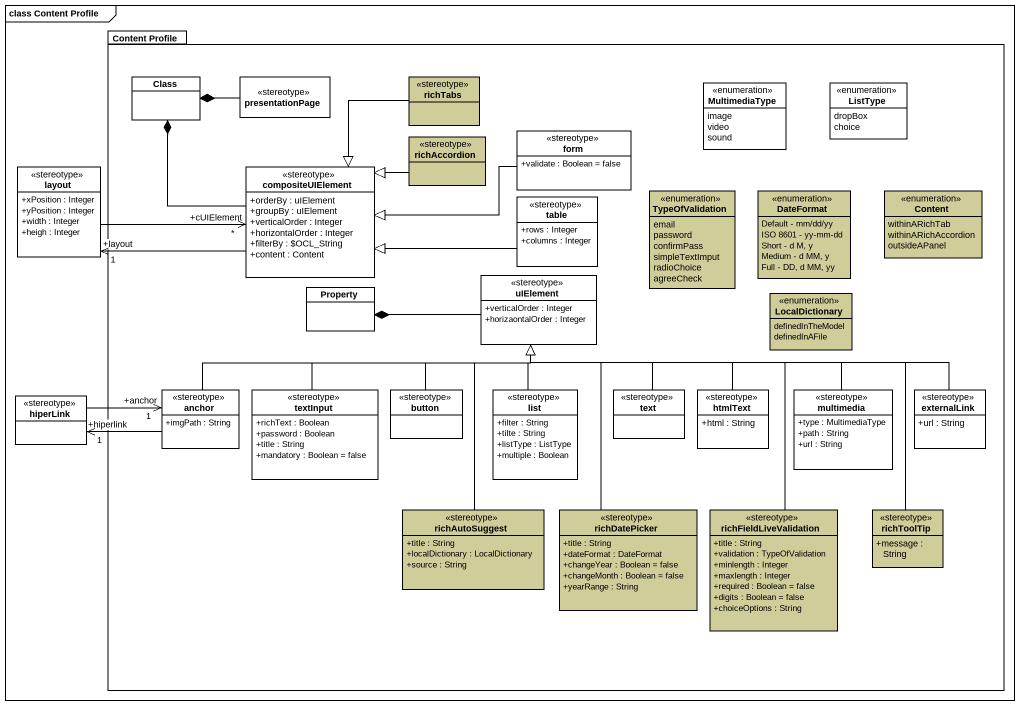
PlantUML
@startuml
mainframe class Content Profile
hide circle
hide empty members
skinparam classAttributeIconSize 0
package "Content Profile" as Content_Profile {
  class "Class" as Class_
  class presentationPage <<stereotype>>
  class richTabs <<stereotype>> #CFCD99
  enum MultimediaType {
    image
    video
    sound
  }
  enum ListType {
    dropBox
    choice
  }
  class compositeUIElement <<stereotype>> {
    +orderBy : uIElement
    +groupBy : uIElement
    +verticalOrder : Integer
    +horizontalOrder : Integer
    +filterBy : ~$OCL_String
    +content : Content
  }
  class richAccordion <<stereotype>> #CFCD99
  class form <<stereotype>> {
    +validate : Boolean = false
  }
  class table <<stereotype>> {
    +rows : Integer
    +columns : Integer
  }
  enum TypeOfValidation #CFCD99 {
    email
    password
    confirmPass
    simpleTextImput
    radioChoice
    agreeCheck
  }
  enum DateFormat #CFCD99 {
    Default - mm/dd/yy
    ISO 8601 - yy-mm-dd
    Short - d M, y
    Medium - d MM, y
    Full - DD, d MM, yy
  }
  enum Content #CFCD99 {
    withinARichTab
    withinARichAccordion
    outsideAPanel
  }
  class uIElement <<stereotype>> {
    +verticalOrder : Integer
    +horizaontalOrder : Integer
  }
  class Property
  enum LocalDictionary #CFCD99 {
    definedInTheModel
    definedInAFile
  }
  class anchor <<stereotype>> {
    +imgPath : String
  }
  class textInput <<stereotype>> {
    +richText : Boolean
    +password : Boolean
    +title : String
    +mandatory : Boolean = false
  }
  class button <<stereotype>>
  class list <<stereotype>> {
    +filter : String
    +tilte : String
    +listType : ListType
    +multiple : Boolean
  }
  class text <<stereotype>>
  class htmlText <<stereotype>> {
    +html : String
  }
  class multimedia <<stereotype>> {
    +type : MultimediaType
    +path : String
    +url : String
  }
  class externalLink <<stereotype>> {
    +url : String
  }
  class richAutoSuggest <<stereotype>> #CFCD99 {
    +title : String
    +localDictionary : LocalDictionary
    +source : String
  }
  class richDatePicker <<stereotype>> #CFCD99 {
    +title : String
    +dateFormat : DateFormat
    +changeYear : Boolean = false
    +changeMonth : Boolean = false
    +yearRange : String
  }
  class richFieldLiveValidation <<stereotype>> #CFCD99 {
    +title : String
    +validation : TypeOfValidation
    +minlength : Integer
    +maxlength : Integer
    +required : Boolean = false
    +digits : Boolean = false
    +choiceOptions : String
  }
  class richToolTip <<stereotype>> #CFCD99 {
    +message : String
  }
}
class layout <<stereotype>> {
  +xPosition : Integer
  +yPosition : Integer
  +width : Integer
  +heigh : Integer
}
class hiperLink <<stereotype>>
presentationPage -left-* Class_
richTabs --|> compositeUIElement
layout -right-> "*\n+cUIElement" compositeUIElement
compositeUIElement -up-* Class_
compositeUIElement -left-> "+layout\n1" layout
richAccordion -left-|> compositeUIElement
form -left-|> compositeUIElement
table -left-|> compositeUIElement
uIElement -left-* Property
hiperLink -right-> "+anchor\n1" anchor
anchor -right-|> uIElement
anchor -left-> "+hiperlink\n1" hiperLink
textInput -right-|> uIElement
button -up-|> uIElement
list -up-|> uIElement
text -up-|> uIElement
htmlText -left-|> uIElement
multimedia -left-|> uIElement
externalLink -left-|> uIElement
richAutoSuggest -up-|> uIElement
richDatePicker -up-|> uIElement
richFieldLiveValidation -up-|> uIElement
richToolTip -up-|> uIElement
@enduml
